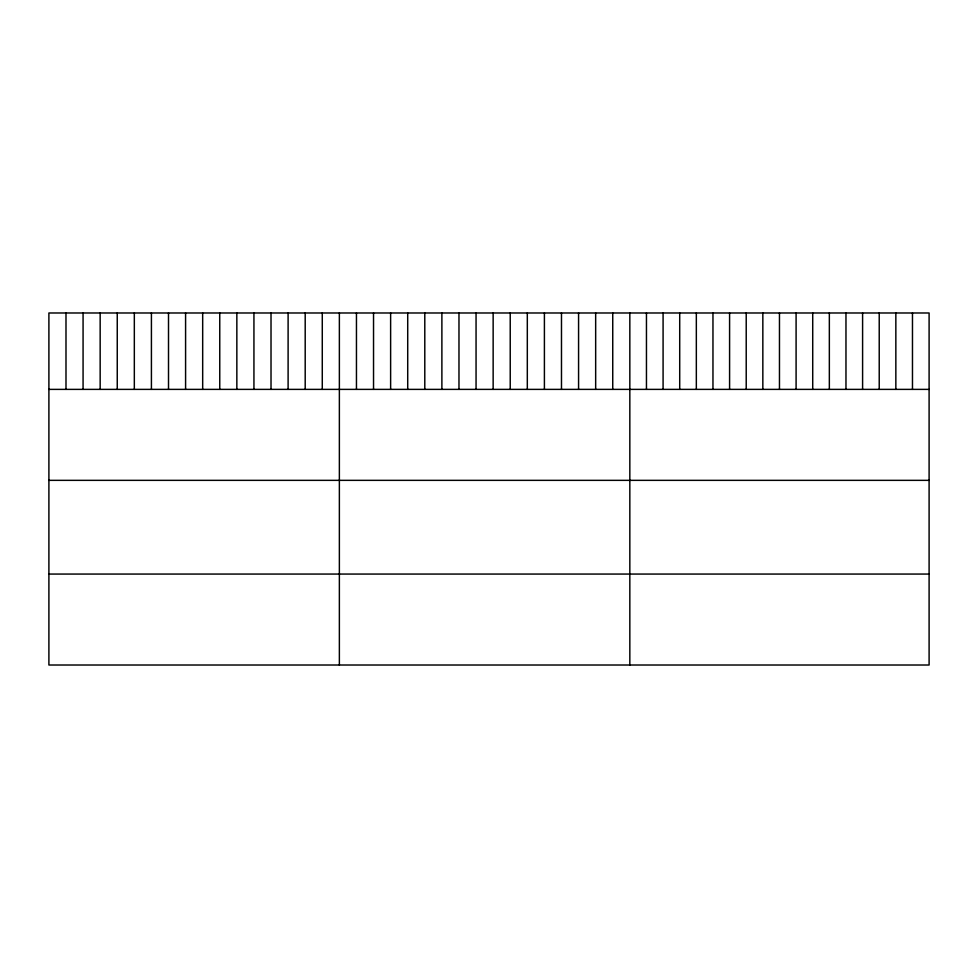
<?xml version="1.0" encoding="UTF-8"?>
<svg xmlns="http://www.w3.org/2000/svg" width="978" height="978" viewBox="0 0 978 978"><rect width="100%" height="100%" fill="white"/><g stroke="black" fill="none" stroke-linecap="round" stroke-linejoin="round"><path stroke-width="1.47" d="M929.1 389.378L929.1 665.016L48.9 665.016L48.9 312.984L929.1 312.984L929.1 389.378L48.9 389.378M48.9 480.345L929.1 480.345M48.9 574.062L929.1 574.062M912.474 312.984L912.474 389.378M895.848 312.984L895.848 389.378M879.222 312.984L879.222 389.378M862.596 312.984L862.596 389.378M845.97 312.984L845.97 389.378M829.344 312.984L829.344 389.378M812.718 312.984L812.718 389.378M796.092 312.984L796.092 389.378M779.466 312.984L779.466 389.378M762.84 312.984L762.84 389.378M746.214 312.984L746.214 389.378M729.588 312.984L729.588 389.378M712.962 312.984L712.962 389.378M696.336 312.984L696.336 389.378M679.71 312.984L679.71 389.378M663.084 312.984L663.084 389.378M646.458 312.984L646.458 389.378M629.832 312.984L629.832 665.016M612.741 312.984L612.741 389.378M595.663 312.984L595.663 389.378M578.573 312.984L578.573 389.378M561.482 312.984L561.482 389.378M544.404 312.984L544.404 389.378M527.313 312.984L527.313 389.378M510.223 312.984L510.223 389.378M493.144 312.984L493.144 389.378M476.054 312.984L476.054 389.378M458.975 312.984L458.975 389.378M441.885 312.984L441.885 389.378M424.794 312.984L424.794 389.378M407.716 312.984L407.716 389.378M390.625 312.984L390.625 389.378M373.535 312.984L373.535 389.378M356.457 312.984L356.457 389.378M339.366 312.984L339.366 665.016M322.275 312.984L322.275 389.378M305.197 312.984L305.197 389.378M288.107 312.984L288.107 389.378M271.016 312.984L271.016 389.378M253.938 312.984L253.938 389.378M236.847 312.984L236.847 389.378M219.757 312.984L219.757 389.378M202.678 312.984L202.678 389.378M185.588 312.984L185.588 389.378M168.509 312.984L168.509 389.378M151.419 312.984L151.419 389.378M134.328 312.984L134.328 389.378M117.25 312.984L117.25 389.378M100.159 312.984L100.159 389.378M83.069 312.984L83.069 389.378M65.991 312.984L65.991 389.378"/></g></svg>
